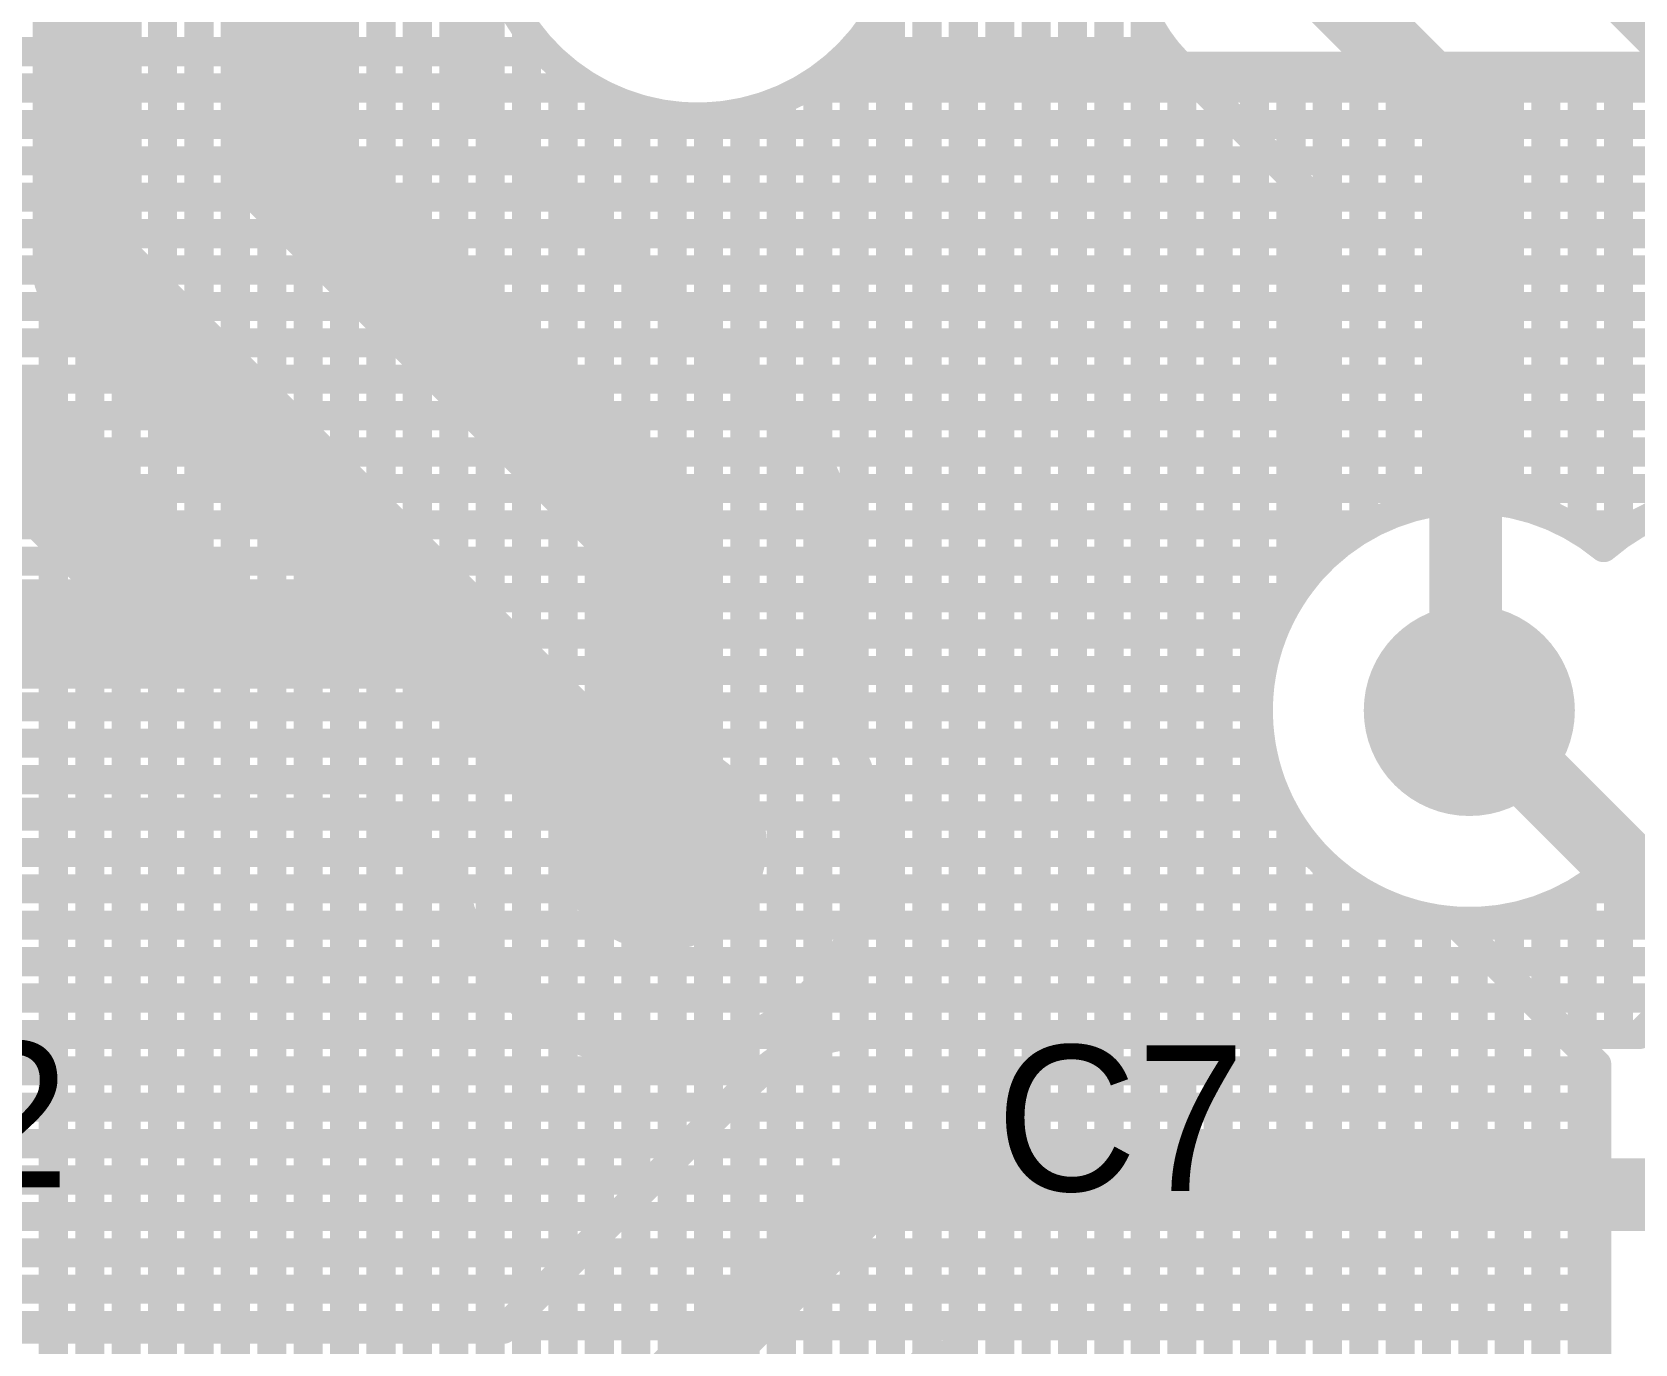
# Model space of a CAD drawing. Header units: millimetres. Extents: x 1.42 to 3.4, y 1.21 to 3.22.
# Drawn here: x 2.0271 to 2.2473, y 2.4425 to 2.6227 of the extents above; entities that cross this region are included whole.
import ezdxf

# ---------------------------------------------------------------- set-up
doc = ezdxf.new("R2010")
doc.units = ezdxf.units.MM
doc.header["$MEASUREMENT"] = 0
for name, color, linetype in [('BottomLayer', 5, 'Continuous'), ('BottomSolder', 6, 'Continuous'), ('MultiLayer', 9, 'Continuous'), ('TopLayer', 1, 'Continuous'), ('TopOverlay', 2, 'Continuous'), ('TopSolder', 216, 'Continuous'), ('ViaHoleLayer', 16, 'Continuous')]:
    doc.layers.add(name, color=color, linetype=linetype)

# ---------------------------------------------------------------- blocks, each defined once
blk = doc.blocks.new('12864_12')
at = {"layer": 'TopOverlay', "const_width": 0.002}
blk.add_lwpolyline([(-0.4874, -0.25528), (0.48661, -0.25528)], dxfattribs=at)

msp = doc.modelspace()

# ---------------------------------------------------------------- linework, layer by layer
at = {"layer": 'BottomLayer'}
for points, const_width in [([(2.03, 2.40365), (2.03, 3.21)], 0.004), ([(2.035, 2.39865), (2.035, 3.21)], 0.004), ([(2.04, 2.39365), (2.04, 3.21)], 0.004), ([(2.045, 2.38865), (2.045, 3.21)], 0.004), ([(2.05, 2.38365), (2.05, 3.21)], 0.004), ([(2.055, 2.37865), (2.055, 3.21)], 0.004), ([(2.06, 2.37365), (2.06, 3.21)], 0.004), ([(2.065, 2.36865), (2.065, 3.21)], 0.004), ([(2.07, 2.36365), (2.07, 3.21)], 0.004), ([(2.075, 2.35865), (2.075, 3.21)], 0.004), ([(2.08, 2.35365), (2.08, 3.21)], 0.004), ([(2.085, 2.34865), (2.085, 3.21)], 0.004), ([(2.09, 2.34365), (2.09, 2.63464)], 0.004), ([(2.095, 2.33865), (2.095, 2.62301)], 0.004), ([(1.42, 2.62), (2.0975, 2.62)], 0.004), ([(2.1, 2.33365), (2.1, 2.61767)], 0.004), ([(2.135, 2.29865), (2.135, 2.61615)], 0.004), ([(2.13739, 2.618), (2.86139, 2.618)], 0.004), ([(2.14, 2.29365), (2.14, 2.618)], 0.004), ([(2.145, 2.28865), (2.145, 2.618)], 0.004), ([(2.15, 2.28365), (2.15, 2.618)], 0.004), ([(2.155, 2.27865), (2.155, 2.618)], 0.004), ([(2.16, 2.27365), (2.16, 2.618)], 0.004), ([(2.165, 2.26865), (2.165, 2.618)], 0.004), ([(2.17, 2.26365), (2.17, 2.618)], 0.004), ([(2.175, 2.25865), (2.175, 2.618)], 0.004), ([(2.18, 2.25365), (2.18, 2.618)], 0.004), ([(2.185, 2.24865), (2.185, 2.618)], 0.004), ([(2.19, 2.24365), (2.19, 2.618)], 0.004), ([(2.195, 2.23865), (2.195, 2.618)], 0.004), ([(2.2, 2.54502), (2.2, 2.618)], 0.004), ([(2.205, 2.55097), (2.205, 2.618)], 0.004), ([(2.21, 2.55461), (2.21, 2.618)], 0.004), ([(2.215, 2.5569), (2.215, 2.618)], 0.004), ([(2.22, 2.55815), (2.22, 2.618)], 0.004), ([(2.225, 2.5585), (2.225, 2.618)], 0.004), ([(2.23, 2.55797), (2.23, 2.618)], 0.004), ([(2.235, 2.55653), (2.235, 2.618)], 0.004), ([(2.24, 2.55401), (2.24, 2.618)], 0.004), ([(2.245, 2.55349), (2.245, 2.618)], 0.004), ([(1.42, 2.615), (2.1038, 2.615)], 0.004), ([(2.105, 2.32865), (2.105, 2.61433)], 0.004), ([(2.1332, 2.615), (2.86439, 2.615)], 0.004), ([(2.11, 2.32365), (2.11, 2.61227)], 0.004), ([(2.125, 2.30865), (2.125, 2.61174)], 0.004), ([(2.13, 2.30365), (2.13, 2.61338)], 0.004), ([(1.42, 2.61), (2.86939, 2.61)], 0.004), ([(2.115, 2.31865), (2.115, 2.61121)], 0.004), ([(2.12, 2.31365), (2.12, 2.61104)], 0.004), ([(1.42, 2.605), (2.87439, 2.605)], 0.004), ([(1.42, 2.6), (2.87939, 2.6)], 0.004), ([(1.42, 2.595), (2.88439, 2.595)], 0.004), ([(1.42, 2.59), (2.88939, 2.59)], 0.004), ([(1.42, 2.585), (2.89439, 2.585)], 0.004), ([(1.42, 2.58), (2.89939, 2.58)], 0.004), ([(1.42, 2.575), (2.90439, 2.575)], 0.004), ([(1.42, 2.57), (2.90939, 2.57)], 0.004), ([(1.42, 2.565), (2.91439, 2.565)], 0.004), ([(1.42, 2.56), (2.91939, 2.56)], 0.004), ([(1.42, 2.555), (2.21069, 2.555)], 0.004), ([(2.23831, 2.555), (2.2473, 2.555)], 0.004), ([(1.90708, 2.55), (2.20399, 2.55)], 0.004), ([(1.91539, 2.545), (2.19999, 2.545)], 0.004), ([(1.91999, 2.54), (2.19747, 2.54)], 0.004), ([(1.9229, 2.535), (2.19603, 2.535)], 0.004), ([(2.2245, 2.5295), (2.264, 2.49)], 0.01), ([(1.92464, 2.53), (2.1955, 2.53)], 0.004), ([(1.92543, 2.525), (2.19585, 2.525)], 0.004), ([(1.92534, 2.52), (2.1971, 2.52)], 0.004), ([(1.92437, 2.515), (2.19939, 2.515)], 0.004), ([(2.2, 2.23365), (2.2, 2.51398)], 0.004), ([(1.92365, 2.51), (2.20303, 2.51)], 0.004), ([(2.205, 2.22865), (2.205, 2.50803)], 0.004), ([(1.92865, 2.505), (2.20898, 2.505)], 0.004), ([(2.21, 2.22365), (2.21, 2.50439)], 0.004), ([(2.215, 2.21865), (2.215, 2.5021)], 0.004), ([(1.93365, 2.5), (2.22289, 2.5)], 0.004), ([(2.22, 2.21365), (2.22, 2.50085)], 0.004), ([(2.2223, 2.50058), (2.242, 2.48089)], 0.004), ([(2.225, 2.20865), (2.225, 2.49789)], 0.004), ([(1.93865, 2.495), (2.22789, 2.495)], 0.004), ([(2.23, 2.20365), (2.23, 2.49289)], 0.004), ([(1.94365, 2.49), (2.23289, 2.49)], 0.004), ([(2.235, 2.19865), (2.235, 2.48789)], 0.004), ([(1.94865, 2.485), (2.23789, 2.485)], 0.004), ([(2.24, 2.19523), (2.24, 2.48289)], 0.004), ([(1.95365, 2.48), (2.242, 2.48)], 0.004), ([(2.242, 2.19453), (2.242, 2.48089)], 0.004), ([(1.95865, 2.475), (2.242, 2.475)], 0.004), ([(1.96365, 2.47), (2.242, 2.47)], 0.004), ([(1.96865, 2.465), (2.242, 2.465)], 0.004), ([(1.97365, 2.46), (2.242, 2.46)], 0.004), ([(1.97865, 2.455), (2.242, 2.455)], 0.004), ([(1.98365, 2.45), (2.242, 2.45)], 0.004), ([(1.98865, 2.445), (2.242, 2.445)], 0.004)]:
    msp.add_lwpolyline(points, dxfattribs=dict(at, const_width=const_width))
at = {"layer": 'BottomLayer', "const_width": 0.004}
for points in [[(2.13739, 2.618, -2.17702), (2.13739, 2.662)], [(2.24296, 2.55187, -0.617057), (2.29092, 2.5322)], [(2.2223, 2.50058, -1.366076), (2.24296, 2.55187)]]:
    msp.add_lwpolyline(points, format="xyb", dxfattribs=at)
at = {"layer": 'BottomLayer'}
for points, const_width in [([(2.094, 2.62301, 1), (2.096, 2.62301, 1)], 0.002), ([(2.0965, 2.62, 1), (2.0985, 2.62, 1)], 0.002), ([(2.099, 2.61767, 1), (2.101, 2.61767, 1)], 0.002), ([(2.134, 2.61615, 1), (2.136, 2.61615, 1)], 0.002), ([(2.13639, 2.618, 1), (2.13839, 2.618, 1)], 0.002), ([(2.13639, 2.618, 1), (2.13839, 2.618, 1)], 0.002), ([(2.139, 2.618, 1), (2.141, 2.618, 1)], 0.002), ([(2.144, 2.618, 1), (2.146, 2.618, 1)], 0.002), ([(2.149, 2.618, 1), (2.151, 2.618, 1)], 0.002), ([(2.154, 2.618, 1), (2.156, 2.618, 1)], 0.002), ([(2.159, 2.618, 1), (2.161, 2.618, 1)], 0.002), ([(2.164, 2.618, 1), (2.166, 2.618, 1)], 0.002), ([(2.169, 2.618, 1), (2.171, 2.618, 1)], 0.002), ([(2.174, 2.618, 1), (2.176, 2.618, 1)], 0.002), ([(2.179, 2.618, 1), (2.181, 2.618, 1)], 0.002), ([(2.184, 2.618, 1), (2.186, 2.618, 1)], 0.002), ([(2.189, 2.618, 1), (2.191, 2.618, 1)], 0.002), ([(2.194, 2.618, 1), (2.196, 2.618, 1)], 0.002), ([(2.199, 2.618, 1), (2.201, 2.618, 1)], 0.002), ([(2.204, 2.618, 1), (2.206, 2.618, 1)], 0.002), ([(2.209, 2.618, 1), (2.211, 2.618, 1)], 0.002), ([(2.214, 2.618, 1), (2.216, 2.618, 1)], 0.002), ([(2.219, 2.618, 1), (2.221, 2.618, 1)], 0.002), ([(2.224, 2.618, 1), (2.226, 2.618, 1)], 0.002), ([(2.229, 2.618, 1), (2.231, 2.618, 1)], 0.002), ([(2.234, 2.618, 1), (2.236, 2.618, 1)], 0.002), ([(2.239, 2.618, 1), (2.241, 2.618, 1)], 0.002), ([(2.244, 2.618, 1), (2.246, 2.618, 1)], 0.002), ([(2.1028, 2.615, 1), (2.1048, 2.615, 1)], 0.002), ([(2.104, 2.61433, 1), (2.106, 2.61433, 1)], 0.002), ([(2.1322, 2.615, 1), (2.1342, 2.615, 1)], 0.002), ([(2.109, 2.61227, 1), (2.111, 2.61227, 1)], 0.002), ([(2.124, 2.61174, 1), (2.126, 2.61174, 1)], 0.002), ([(2.129, 2.61338, 1), (2.131, 2.61338, 1)], 0.002), ([(2.114, 2.61121, 1), (2.116, 2.61121, 1)], 0.002), ([(2.119, 2.61104, 1), (2.121, 2.61104, 1)], 0.002), ([(2.214, 2.5569, 1), (2.216, 2.5569, 1)], 0.002), ([(2.219, 2.55815, 1), (2.221, 2.55815, 1)], 0.002), ([(2.224, 2.5585, 1), (2.226, 2.5585, 1)], 0.002), ([(2.229, 2.55797, 1), (2.231, 2.55797, 1)], 0.002), ([(2.234, 2.55653, 1), (2.236, 2.55653, 1)], 0.002), ([(2.209, 2.55461, 1), (2.211, 2.55461, 1)], 0.002), ([(2.20969, 2.555, 1), (2.21169, 2.555, 1)], 0.002), ([(2.23731, 2.555, 1), (2.23931, 2.555, 1)], 0.002), ([(2.2463, 2.555, 1), (2.2483, 2.555, 1)], 0.002), ([(2.239, 2.55401, 1), (2.241, 2.55401, 1)], 0.002), ([(2.244, 2.55349, 1), (2.246, 2.55349, 1)], 0.002), ([(2.20299, 2.55, 1), (2.20499, 2.55, 1)], 0.002), ([(2.204, 2.55097, 1), (2.206, 2.55097, 1)], 0.002), ([(2.24196, 2.55187, 1), (2.24396, 2.55187, 1)], 0.002), ([(2.24196, 2.55187, 1), (2.24396, 2.55187, 1)], 0.002), ([(2.19899, 2.545, 1), (2.20099, 2.545, 1)], 0.002), ([(2.199, 2.54502, 1), (2.201, 2.54502, 1)], 0.002), ([(2.19647, 2.54, 1), (2.19847, 2.54, 1)], 0.002), ([(2.2185, 2.5295, 1), (2.2305, 2.5295, 1)], 0.012), ([(2.19503, 2.535, 1), (2.19703, 2.535, 1)], 0.002), ([(2.222, 2.5295, 1), (2.227, 2.5295, 1)], 0.005), ([(2.1945, 2.53, 1), (2.1965, 2.53, 1)], 0.002), ([(2.19485, 2.525, 1), (2.19685, 2.525, 1)], 0.002), ([(2.1075, 2.511, 1), (2.1195, 2.511, 1)], 0.012), ([(2.1961, 2.52, 1), (2.1981, 2.52, 1)], 0.002), ([(2.19839, 2.515, 1), (2.20039, 2.515, 1)], 0.002), ([(2.199, 2.51398, 1), (2.201, 2.51398, 1)], 0.002), ([(2.20203, 2.51, 1), (2.20403, 2.51, 1)], 0.002), ([(2.204, 2.50803, 1), (2.206, 2.50803, 1)], 0.002), ([(2.20798, 2.505, 1), (2.20998, 2.505, 1)], 0.002), ([(2.209, 2.50439, 1), (2.211, 2.50439, 1)], 0.002), ([(2.214, 2.5021, 1), (2.216, 2.5021, 1)], 0.002), ([(2.219, 2.50085, 1), (2.221, 2.50085, 1)], 0.002), ([(2.2213, 2.50058, 1), (2.2233, 2.50058, 1)], 0.002), ([(2.2213, 2.50058, 1), (2.2233, 2.50058, 1)], 0.002), ([(2.22189, 2.5, 1), (2.22389, 2.5, 1)], 0.002), ([(2.224, 2.49789, 1), (2.226, 2.49789, 1)], 0.002), ([(2.22689, 2.495, 1), (2.22889, 2.495, 1)], 0.002), ([(2.229, 2.49289, 1), (2.231, 2.49289, 1)], 0.002), ([(2.23189, 2.49, 1), (2.23389, 2.49, 1)], 0.002), ([(2.234, 2.48789, 1), (2.236, 2.48789, 1)], 0.002), ([(2.23689, 2.485, 1), (2.23889, 2.485, 1)], 0.002), ([(2.239, 2.48289, 1), (2.241, 2.48289, 1)], 0.002), ([(2.241, 2.48089, 1), (2.243, 2.48089, 1)], 0.002), ([(2.241, 2.48089, 1), (2.243, 2.48089, 1)], 0.002), ([(2.241, 2.48, 1), (2.243, 2.48, 1)], 0.002), ([(2.241, 2.475, 1), (2.243, 2.475, 1)], 0.002), ([(2.241, 2.47, 1), (2.243, 2.47, 1)], 0.002), ([(2.241, 2.465, 1), (2.243, 2.465, 1)], 0.002), ([(2.241, 2.46, 1), (2.243, 2.46, 1)], 0.002), ([(2.241, 2.455, 1), (2.243, 2.455, 1)], 0.002), ([(2.241, 2.45, 1), (2.243, 2.45, 1)], 0.002), ([(2.241, 2.445, 1), (2.243, 2.445, 1)], 0.002)]:
    msp.add_lwpolyline(points, format="xyb", close=True, dxfattribs=dict(at, const_width=const_width))
at = {"layer": 'BottomSolder', "const_width": 0.0145}
for points in [[(2.21725, 2.5295, 1), (2.23175, 2.5295, 1)], [(2.10625, 2.511, 1), (2.12075, 2.511, 1)]]:
    msp.add_lwpolyline(points, format="xyb", close=True, dxfattribs=at)
at = {"layer": 'MultiLayer', "const_width": 0.012}
for points in [[(2.2185, 2.5295, 1), (2.2305, 2.5295, 1)], [(2.1075, 2.511, 1), (2.1195, 2.511, 1)]]:
    msp.add_lwpolyline(points, format="xyb", close=True, dxfattribs=at)
at = {"layer": 'TopLayer'}
for points, const_width in [([(2.03465, 2.58985), (2.03465, 2.75)], 0.015), ([(2.0622, 2.6033), (2.0622, 2.75)], 0.015), ([(2.0867, 2.61344), (2.0867, 2.69363)], 0.004), ([(2.15, 2.485), (2.15, 2.69363)], 0.004), ([(2.155, 2.485), (2.155, 2.69363)], 0.004), ([(2.16, 2.485), (2.16, 2.69363)], 0.004), ([(2.165, 2.485), (2.165, 2.69363)], 0.004), ([(2.17, 2.485), (2.17, 2.69363)], 0.004), ([(2.175, 2.485), (2.175, 2.69363)], 0.004), ([(2.22756, 2.64744), (2.2615, 2.6135)], 0.01), ([(2.2, 2.634), (2.224, 2.61)], 0.01), ([(2.09, 2.61015), (2.09, 2.63464)], 0.004), ([(2.145, 2.485), (2.145, 2.62822)], 0.004), ([(2.18, 2.485), (2.18, 2.62483)], 0.004), ([(2.095, 2.60515), (2.095, 2.62301)], 0.004), ([(2.14, 2.52278), (2.14, 2.62054)], 0.004), ([(2.0867, 2.62), (2.0975, 2.62)], 0.004), ([(2.1395, 2.62), (2.18303, 2.62)], 0.004), ([(2.18448, 2.6184), (2.202, 2.60089)], 0.004), ([(2.1, 2.60015), (2.1, 2.61767)], 0.004), ([(2.135, 2.56375), (2.135, 2.61615)], 0.004), ([(2.185, 2.485), (2.185, 2.61789)], 0.004), ([(2.0867, 2.615), (2.1038, 2.615)], 0.004), ([(2.105, 2.59515), (2.105, 2.61433)], 0.004), ([(2.1332, 2.615), (2.18789, 2.615)], 0.004), ([(2.0867, 2.61344), (2.1308, 2.56935)], 0.004), ([(2.11, 2.59015), (2.11, 2.61227)], 0.004), ([(2.125, 2.57515), (2.125, 2.61174)], 0.004), ([(2.13, 2.57015), (2.13, 2.61338)], 0.004), ([(2.19, 2.485), (2.19, 2.61289)], 0.004), ([(2.224, 2.5305), (2.224, 2.61)], 0.01), ([(2.09015, 2.61), (2.19289, 2.61)], 0.004), ([(2.115, 2.58515), (2.115, 2.61121)], 0.004), ([(2.12, 2.58015), (2.12, 2.61104)], 0.004), ([(2.0622, 2.6033), (2.1135, 2.552)], 0.015), ([(2.195, 2.485), (2.195, 2.60789)], 0.004), ([(2.09515, 2.605), (2.19789, 2.605)], 0.004), ([(2.2, 2.54502), (2.2, 2.60289)], 0.004), ([(2.202, 2.5478), (2.202, 2.60089)], 0.004), ([(2.10015, 2.6), (2.202, 2.6)], 0.004), ([(2.03465, 2.58985), (2.0845, 2.54)], 0.015), ([(2.10515, 2.595), (2.202, 2.595)], 0.004), ([(2.11015, 2.59), (2.202, 2.59)], 0.004), ([(2.00709, 2.58341), (2.0505, 2.54)], 0.015), ([(2.11515, 2.585), (2.202, 2.585)], 0.004), ([(2.12015, 2.58), (2.202, 2.58)], 0.004), ([(2.12515, 2.575), (2.202, 2.575)], 0.004), ([(2.13015, 2.57), (2.202, 2.57)], 0.004), ([(2.13427, 2.565), (2.202, 2.565)], 0.004), ([(2.13666, 2.56), (2.202, 2.56)], 0.004), ([(2.1135, 2.511), (2.1135, 2.552)], 0.015), ([(2.13782, 2.555), (2.202, 2.555)], 0.004), ([(2.138, 2.52652), (2.138, 2.552)], 0.004), ([(2.138, 2.55), (2.202, 2.55)], 0.004), ([(2.018, 2.54), (2.0505, 2.54)], 0.015), ([(2.0505, 2.54), (2.0845, 2.54)], 0.015), ([(2.0845, 2.54), (2.1135, 2.511)], 0.015), ([(2.138, 2.545), (2.19999, 2.545)], 0.004), ([(2.138, 2.54), (2.19747, 2.54)], 0.004), ([(2.138, 2.535), (2.19603, 2.535)], 0.004), ([(2.138, 2.53), (2.1955, 2.53)], 0.004), ([(2.1389, 2.525), (2.19585, 2.525)], 0.004), ([(2.14107, 2.52), (2.1971, 2.52)], 0.004), ([(1.95465, 2.515), (2.07485, 2.515)], 0.004), ([(2.018, 2.5155), (2.0505, 2.5155)], 0.004), ([(2.03, 2.4445), (2.03, 2.5155)], 0.004), ([(2.035, 2.4445), (2.035, 2.5155)], 0.004), ([(2.04, 2.4445), (2.04, 2.5155)], 0.004), ([(2.045, 2.4445), (2.045, 2.5155)], 0.004), ([(2.05, 2.4445), (2.05, 2.5155)], 0.004), ([(2.0505, 2.5155), (2.07435, 2.5155)], 0.004), ([(2.055, 2.4445), (2.055, 2.5155)], 0.004), ([(2.06, 2.4445), (2.06, 2.5155)], 0.004), ([(2.065, 2.4445), (2.065, 2.5155)], 0.004), ([(2.07, 2.4445), (2.07, 2.5155)], 0.004), ([(2.07435, 2.5155), (2.0852, 2.50465)], 0.004), ([(2.075, 2.4445), (2.075, 2.51485)], 0.004), ([(2.14222, 2.515), (2.19939, 2.515)], 0.004), ([(2.2, 2.485), (2.2, 2.51398)], 0.004), ([(1.94965, 2.51), (2.07985, 2.51)], 0.004), ([(2.08, 2.4445), (2.08, 2.50985)], 0.004), ([(2.14248, 2.51), (2.20303, 2.51)], 0.004), ([(2.205, 2.485), (2.205, 2.50803)], 0.004), ([(2.245, 2.485), (2.245, 2.50651)], 0.004), ([(1.94462, 2.505), (2.08485, 2.505)], 0.004), ([(2.085, 2.4445), (2.085, 2.50485)], 0.004), ([(2.14187, 2.505), (2.20898, 2.505)], 0.004), ([(2.21, 2.485), (2.21, 2.50439)], 0.004), ([(2.24, 2.485), (2.24, 2.50499)], 0.004), ([(2.24002, 2.505), (2.2473, 2.505)], 0.004), ([(2.215, 2.485), (2.215, 2.5021)], 0.004), ([(2.235, 2.485), (2.235, 2.50247)], 0.004), ([(1.93644, 2.5), (2.08667, 2.5)], 0.004), ([(2.14, 2.48495), (2.14, 2.49922)], 0.004), ([(2.14033, 2.5), (2.26289, 2.5)], 0.004), ([(2.22, 2.485), (2.22, 2.50085)], 0.004), ([(2.225, 2.485), (2.225, 2.5005)], 0.004), ([(2.23, 2.485), (2.23, 2.50103)], 0.004), ([(2.24789, 2.485), (2.26395, 2.50107)], 0.004), ([(1.90405, 2.495), (2.08931, 2.495)], 0.004), ([(2.13769, 2.495), (2.25789, 2.495)], 0.004), ([(2.09, 2.4445), (2.09, 2.49401)], 0.004), ([(2.135, 2.48404), (2.135, 2.49154)], 0.004), ([(1.86373, 2.49), (2.0935, 2.49)], 0.004), ([(2.095, 2.44769), (2.095, 2.48867)], 0.004), ([(2.1335, 2.49), (2.25289, 2.49)], 0.004), ([(2.13, 2.4818), (2.13, 2.48715)], 0.004), ([(1.86603, 2.485), (2.10065, 2.485)], 0.004), ([(2.1, 2.45269), (2.1, 2.48533)], 0.004), ([(2.125, 2.47769), (2.125, 2.48438)], 0.004), ([(2.12635, 2.485), (2.14142, 2.485)], 0.004), ([(2.14142, 2.485), (2.24789, 2.485)], 0.004), ([(2.14142, 2.485), (2.24789, 2.485)], 0.004), ([(2.105, 2.45769), (2.105, 2.48327)], 0.004), ([(2.11, 2.46269), (2.11, 2.48221)], 0.004), ([(2.115, 2.46769), (2.115, 2.48204)], 0.004), ([(2.12, 2.47269), (2.12, 2.48274)], 0.004), ([(1.87103, 2.48), (2.12746, 2.48)], 0.004), ([(2.09181, 2.4445), (2.12583, 2.47852)], 0.004), ([(1.87603, 2.475), (2.12231, 2.475)], 0.004), ([(1.88103, 2.47), (2.11731, 2.47)], 0.004), ([(1.88603, 2.465), (2.11231, 2.465)], 0.004), ([(2.08842, 2.41), (2.14142, 2.463)], 0.01), ([(2.14142, 2.463), (2.257, 2.463)], 0.01), ([(1.89103, 2.46), (2.10731, 2.46)], 0.004), ([(1.89603, 2.455), (2.10231, 2.455)], 0.004), ([(1.90103, 2.45), (2.09731, 2.45)], 0.004), ([(1.90603, 2.445), (2.09231, 2.445)], 0.004), ([(1.99158, 2.4445), (2.05142, 2.4445)], 0.004), ([(2.05142, 2.4445), (2.06558, 2.4445)], 0.004), ([(2.05142, 2.4445), (2.06558, 2.4445)], 0.004), ([(2.06558, 2.4445), (2.09181, 2.4445)], 0.004), ([(2.12542, 2.41589), (2.15053, 2.441)], 0.004), ([(2.15258, 2.40515), (2.15258, 2.441)], 0.004)]:
    msp.add_lwpolyline(points, dxfattribs=dict(at, const_width=const_width))
at = {"layer": 'TopLayer', "const_width": 0.004}
for points in [[(2.1475, 2.64, -1.388379), (2.09532, 2.65743)], [(2.18444, 2.61844, -0.198912), (2.178, 2.634)], [(2.18448, 2.6184, -0.199566), (2.178, 2.634)], [(2.1308, 2.56935, -0.199267), (2.138, 2.552)], [(2.13082, 2.56932, -0.198912), (2.138, 2.552)], [(2.24354, 2.50763, -0.917673), (2.202, 2.5478)], [(2.138, 2.52652, -0.142083), (2.1425, 2.511)], [(2.1425, 2.511, -0.895255), (2.0852, 2.50465)], [(2.26395, 2.50107, -0.191595), (2.24354, 2.50763)], [(2.12583, 2.47852, -0.199566), (2.14142, 2.485)], [(2.12586, 2.47856, -0.198912), (2.14142, 2.485)]]:
    msp.add_lwpolyline(points, format="xyb", dxfattribs=at)
at = {"layer": 'TopLayer'}
for points, const_width in [([(2.094, 2.62301, 1), (2.096, 2.62301, 1)], 0.002), ([(2.139, 2.62054, 1), (2.141, 2.62054, 1)], 0.002), ([(2.0857, 2.62, 1), (2.0877, 2.62, 1)], 0.002), ([(2.0965, 2.62, 1), (2.0985, 2.62, 1)], 0.002), ([(2.1385, 2.62, 1), (2.1405, 2.62, 1)], 0.002), ([(2.18203, 2.62, 1), (2.18403, 2.62, 1)], 0.002), ([(2.18344, 2.61844, 1), (2.18544, 2.61844, 1)], 0.002), ([(2.18348, 2.6184, 1), (2.18548, 2.6184, 1)], 0.002), ([(2.18348, 2.6184, 1), (2.18548, 2.6184, 1)], 0.002), ([(2.099, 2.61767, 1), (2.101, 2.61767, 1)], 0.002), ([(2.134, 2.61615, 1), (2.136, 2.61615, 1)], 0.002), ([(2.184, 2.61789, 1), (2.186, 2.61789, 1)], 0.002), ([(2.0857, 2.615, 1), (2.0877, 2.615, 1)], 0.002), ([(2.1028, 2.615, 1), (2.1048, 2.615, 1)], 0.002), ([(2.104, 2.61433, 1), (2.106, 2.61433, 1)], 0.002), ([(2.1322, 2.615, 1), (2.1342, 2.615, 1)], 0.002), ([(2.18689, 2.615, 1), (2.18889, 2.615, 1)], 0.002), ([(2.0857, 2.61344, 1), (2.0877, 2.61344, 1)], 0.002), ([(2.0857, 2.61344, 1), (2.0877, 2.61344, 1)], 0.002), ([(2.109, 2.61227, 1), (2.111, 2.61227, 1)], 0.002), ([(2.124, 2.61174, 1), (2.126, 2.61174, 1)], 0.002), ([(2.129, 2.61338, 1), (2.131, 2.61338, 1)], 0.002), ([(2.189, 2.61289, 1), (2.191, 2.61289, 1)], 0.002), ([(2.2215, 2.61, 1), (2.2265, 2.61, 1)], 0.005), ([(2.2215, 2.61, 1), (2.2265, 2.61, 1)], 0.005), ([(2.089, 2.61015, 1), (2.091, 2.61015, 1)], 0.002), ([(2.08915, 2.61, 1), (2.09115, 2.61, 1)], 0.002), ([(2.114, 2.61121, 1), (2.116, 2.61121, 1)], 0.002), ([(2.119, 2.61104, 1), (2.121, 2.61104, 1)], 0.002), ([(2.19189, 2.61, 1), (2.19389, 2.61, 1)], 0.002), ([(2.05845, 2.6033, 1), (2.06595, 2.6033, 1)], 0.0075), ([(2.05845, 2.6033, 1), (2.06595, 2.6033, 1)], 0.0075), ([(2.194, 2.60789, 1), (2.196, 2.60789, 1)], 0.002), ([(2.094, 2.60515, 1), (2.096, 2.60515, 1)], 0.002), ([(2.09415, 2.605, 1), (2.09615, 2.605, 1)], 0.002), ([(2.19689, 2.605, 1), (2.19889, 2.605, 1)], 0.002), ([(2.199, 2.60289, 1), (2.201, 2.60289, 1)], 0.002), ([(2.201, 2.60089, 1), (2.203, 2.60089, 1)], 0.002), ([(2.201, 2.60089, 1), (2.203, 2.60089, 1)], 0.002), ([(2.099, 2.60015, 1), (2.101, 2.60015, 1)], 0.002), ([(2.09915, 2.6, 1), (2.10115, 2.6, 1)], 0.002), ([(2.201, 2.6, 1), (2.203, 2.6, 1)], 0.002), ([(2.0309, 2.58985, 1), (2.0384, 2.58985, 1)], 0.0075), ([(2.0309, 2.58985, 1), (2.0384, 2.58985, 1)], 0.0075), ([(2.104, 2.59515, 1), (2.106, 2.59515, 1)], 0.002), ([(2.10415, 2.595, 1), (2.10615, 2.595, 1)], 0.002), ([(2.201, 2.595, 1), (2.203, 2.595, 1)], 0.002), ([(2.109, 2.59015, 1), (2.111, 2.59015, 1)], 0.002), ([(2.10915, 2.59, 1), (2.11115, 2.59, 1)], 0.002), ([(2.201, 2.59, 1), (2.203, 2.59, 1)], 0.002), ([(2.114, 2.58515, 1), (2.116, 2.58515, 1)], 0.002), ([(2.11415, 2.585, 1), (2.11615, 2.585, 1)], 0.002), ([(2.201, 2.585, 1), (2.203, 2.585, 1)], 0.002), ([(2.119, 2.58015, 1), (2.121, 2.58015, 1)], 0.002), ([(2.11915, 2.58, 1), (2.12115, 2.58, 1)], 0.002), ([(2.201, 2.58, 1), (2.203, 2.58, 1)], 0.002), ([(2.124, 2.57515, 1), (2.126, 2.57515, 1)], 0.002), ([(2.12415, 2.575, 1), (2.12615, 2.575, 1)], 0.002), ([(2.201, 2.575, 1), (2.203, 2.575, 1)], 0.002), ([(2.129, 2.57015, 1), (2.131, 2.57015, 1)], 0.002), ([(2.12915, 2.57, 1), (2.13115, 2.57, 1)], 0.002), ([(2.201, 2.57, 1), (2.203, 2.57, 1)], 0.002), ([(2.1298, 2.56935, 1), (2.1318, 2.56935, 1)], 0.002), ([(2.1298, 2.56935, 1), (2.1318, 2.56935, 1)], 0.002), ([(2.12982, 2.56932, 1), (2.13182, 2.56932, 1)], 0.002), ([(2.13327, 2.565, 1), (2.13527, 2.565, 1)], 0.002), ([(2.134, 2.56375, 1), (2.136, 2.56375, 1)], 0.002), ([(2.201, 2.565, 1), (2.203, 2.565, 1)], 0.002), ([(2.13566, 2.56, 1), (2.13766, 2.56, 1)], 0.002), ([(2.201, 2.56, 1), (2.203, 2.56, 1)], 0.002), ([(2.10975, 2.552, 1), (2.11725, 2.552, 1)], 0.0075), ([(2.10975, 2.552, 1), (2.11725, 2.552, 1)], 0.0075), ([(2.13682, 2.555, 1), (2.13882, 2.555, 1)], 0.002), ([(2.201, 2.555, 1), (2.203, 2.555, 1)], 0.002), ([(2.137, 2.552, 1), (2.139, 2.552, 1)], 0.002), ([(2.137, 2.552, 1), (2.139, 2.552, 1)], 0.002), ([(2.137, 2.552, 1), (2.139, 2.552, 1)], 0.002), ([(2.137, 2.55, 1), (2.139, 2.55, 1)], 0.002), ([(2.201, 2.55, 1), (2.203, 2.55, 1)], 0.002), ([(2.201, 2.5478, 1), (2.203, 2.5478, 1)], 0.002), ([(2.201, 2.5478, 1), (2.203, 2.5478, 1)], 0.002), ([(2.04675, 2.54, 1), (2.05425, 2.54, 1)], 0.0075), ([(2.04675, 2.54, 1), (2.05425, 2.54, 1)], 0.0075), ([(2.04675, 2.54, 1), (2.05425, 2.54, 1)], 0.0075), ([(2.08075, 2.54, 1), (2.08825, 2.54, 1)], 0.0075), ([(2.08075, 2.54, 1), (2.08825, 2.54, 1)], 0.0075), ([(2.08075, 2.54, 1), (2.08825, 2.54, 1)], 0.0075), ([(2.137, 2.545, 1), (2.139, 2.545, 1)], 0.002), ([(2.19899, 2.545, 1), (2.20099, 2.545, 1)], 0.002), ([(2.199, 2.54502, 1), (2.201, 2.54502, 1)], 0.002), ([(2.137, 2.54, 1), (2.139, 2.54, 1)], 0.002), ([(2.19647, 2.54, 1), (2.19847, 2.54, 1)], 0.002), ([(2.2185, 2.5295, 1), (2.2305, 2.5295, 1)], 0.012), ([(2.137, 2.535, 1), (2.139, 2.535, 1)], 0.002), ([(2.19503, 2.535, 1), (2.19703, 2.535, 1)], 0.002), ([(2.2215, 2.5305, 1), (2.2265, 2.5305, 1)], 0.005), ([(2.137, 2.53, 1), (2.139, 2.53, 1)], 0.002), ([(2.1945, 2.53, 1), (2.1965, 2.53, 1)], 0.002), ([(2.137, 2.52652, 1), (2.139, 2.52652, 1)], 0.002), ([(2.137, 2.52652, 1), (2.139, 2.52652, 1)], 0.002), ([(2.1379, 2.525, 1), (2.1399, 2.525, 1)], 0.002), ([(2.19485, 2.525, 1), (2.19685, 2.525, 1)], 0.002), ([(2.139, 2.52278, 1), (2.141, 2.52278, 1)], 0.002), ([(2.1075, 2.511, 1), (2.1195, 2.511, 1)], 0.012), ([(2.14007, 2.52, 1), (2.14207, 2.52, 1)], 0.002), ([(2.1961, 2.52, 1), (2.1981, 2.52, 1)], 0.002), ([(2.029, 2.5155, 1), (2.031, 2.5155, 1)], 0.002), ([(2.034, 2.5155, 1), (2.036, 2.5155, 1)], 0.002), ([(2.039, 2.5155, 1), (2.041, 2.5155, 1)], 0.002), ([(2.044, 2.5155, 1), (2.046, 2.5155, 1)], 0.002), ([(2.049, 2.5155, 1), (2.051, 2.5155, 1)], 0.002), ([(2.0495, 2.5155, 1), (2.0515, 2.5155, 1)], 0.002), ([(2.0495, 2.5155, 1), (2.0515, 2.5155, 1)], 0.002), ([(2.054, 2.5155, 1), (2.056, 2.5155, 1)], 0.002), ([(2.059, 2.5155, 1), (2.061, 2.5155, 1)], 0.002), ([(2.064, 2.5155, 1), (2.066, 2.5155, 1)], 0.002), ([(2.069, 2.5155, 1), (2.071, 2.5155, 1)], 0.002), ([(2.07335, 2.5155, 1), (2.07535, 2.5155, 1)], 0.002), ([(2.07335, 2.5155, 1), (2.07535, 2.5155, 1)], 0.002), ([(2.07385, 2.515, 1), (2.07585, 2.515, 1)], 0.002), ([(2.074, 2.51485, 1), (2.076, 2.51485, 1)], 0.002), ([(2.10975, 2.511, 1), (2.11725, 2.511, 1)], 0.0075), ([(2.10975, 2.511, 1), (2.11725, 2.511, 1)], 0.0075), ([(2.14122, 2.515, 1), (2.14322, 2.515, 1)], 0.002), ([(2.19839, 2.515, 1), (2.20039, 2.515, 1)], 0.002), ([(2.199, 2.51398, 1), (2.201, 2.51398, 1)], 0.002), ([(2.1415, 2.511, 1), (2.1435, 2.511, 1)], 0.002), ([(2.1415, 2.511, 1), (2.1435, 2.511, 1)], 0.002), ([(2.07885, 2.51, 1), (2.08085, 2.51, 1)], 0.002), ([(2.079, 2.50985, 1), (2.081, 2.50985, 1)], 0.002), ([(2.14148, 2.51, 1), (2.14348, 2.51, 1)], 0.002), ([(2.20203, 2.51, 1), (2.20403, 2.51, 1)], 0.002), ([(2.204, 2.50803, 1), (2.206, 2.50803, 1)], 0.002), ([(2.24254, 2.50763, 1), (2.24454, 2.50763, 1)], 0.002), ([(2.24254, 2.50763, 1), (2.24454, 2.50763, 1)], 0.002), ([(2.244, 2.50651, 1), (2.246, 2.50651, 1)], 0.002), ([(2.08385, 2.505, 1), (2.08585, 2.505, 1)], 0.002), ([(2.084, 2.50485, 1), (2.086, 2.50485, 1)], 0.002), ([(2.0842, 2.50465, 1), (2.0862, 2.50465, 1)], 0.002), ([(2.0842, 2.50465, 1), (2.0862, 2.50465, 1)], 0.002), ([(2.14087, 2.505, 1), (2.14287, 2.505, 1)], 0.002), ([(2.20798, 2.505, 1), (2.20998, 2.505, 1)], 0.002), ([(2.209, 2.50439, 1), (2.211, 2.50439, 1)], 0.002), ([(2.239, 2.50499, 1), (2.241, 2.50499, 1)], 0.002), ([(2.23902, 2.505, 1), (2.24102, 2.505, 1)], 0.002), ([(2.2463, 2.505, 1), (2.2483, 2.505, 1)], 0.002), ([(2.214, 2.5021, 1), (2.216, 2.5021, 1)], 0.002), ([(2.234, 2.50247, 1), (2.236, 2.50247, 1)], 0.002), ([(2.08567, 2.5, 1), (2.08767, 2.5, 1)], 0.002), ([(2.139, 2.49922, 1), (2.141, 2.49922, 1)], 0.002), ([(2.13933, 2.5, 1), (2.14133, 2.5, 1)], 0.002), ([(2.219, 2.50085, 1), (2.221, 2.50085, 1)], 0.002), ([(2.224, 2.5005, 1), (2.226, 2.5005, 1)], 0.002), ([(2.229, 2.50103, 1), (2.231, 2.50103, 1)], 0.002), ([(2.08831, 2.495, 1), (2.09031, 2.495, 1)], 0.002), ([(2.13669, 2.495, 1), (2.13869, 2.495, 1)], 0.002), ([(2.089, 2.49401, 1), (2.091, 2.49401, 1)], 0.002), ([(2.134, 2.49154, 1), (2.136, 2.49154, 1)], 0.002), ([(2.0925, 2.49, 1), (2.0945, 2.49, 1)], 0.002), ([(2.094, 2.48867, 1), (2.096, 2.48867, 1)], 0.002), ([(2.1325, 2.49, 1), (2.1345, 2.49, 1)], 0.002), ([(2.129, 2.48715, 1), (2.131, 2.48715, 1)], 0.002), ([(2.099, 2.48533, 1), (2.101, 2.48533, 1)], 0.002), ([(2.09965, 2.485, 1), (2.10165, 2.485, 1)], 0.002), ([(2.124, 2.48438, 1), (2.126, 2.48438, 1)], 0.002), ([(2.12535, 2.485, 1), (2.12735, 2.485, 1)], 0.002), ([(2.134, 2.48404, 1), (2.136, 2.48404, 1)], 0.002), ([(2.139, 2.48495, 1), (2.141, 2.48495, 1)], 0.002), ([(2.14042, 2.485, 1), (2.14242, 2.485, 1)], 0.002), ([(2.14042, 2.485, 1), (2.14242, 2.485, 1)], 0.002), ([(2.14042, 2.485, 1), (2.14242, 2.485, 1)], 0.002), ([(2.14042, 2.485, 1), (2.14242, 2.485, 1)], 0.002), ([(2.14042, 2.485, 1), (2.14242, 2.485, 1)], 0.002), ([(2.144, 2.485, 1), (2.146, 2.485, 1)], 0.002), ([(2.149, 2.485, 1), (2.151, 2.485, 1)], 0.002), ([(2.154, 2.485, 1), (2.156, 2.485, 1)], 0.002), ([(2.159, 2.485, 1), (2.161, 2.485, 1)], 0.002), ([(2.164, 2.485, 1), (2.166, 2.485, 1)], 0.002), ([(2.169, 2.485, 1), (2.171, 2.485, 1)], 0.002), ([(2.174, 2.485, 1), (2.176, 2.485, 1)], 0.002), ([(2.179, 2.485, 1), (2.181, 2.485, 1)], 0.002), ([(2.184, 2.485, 1), (2.186, 2.485, 1)], 0.002), ([(2.189, 2.485, 1), (2.191, 2.485, 1)], 0.002), ([(2.194, 2.485, 1), (2.196, 2.485, 1)], 0.002), ([(2.199, 2.485, 1), (2.201, 2.485, 1)], 0.002), ([(2.204, 2.485, 1), (2.206, 2.485, 1)], 0.002), ([(2.209, 2.485, 1), (2.211, 2.485, 1)], 0.002), ([(2.214, 2.485, 1), (2.216, 2.485, 1)], 0.002), ([(2.219, 2.485, 1), (2.221, 2.485, 1)], 0.002), ([(2.224, 2.485, 1), (2.226, 2.485, 1)], 0.002), ([(2.229, 2.485, 1), (2.231, 2.485, 1)], 0.002), ([(2.234, 2.485, 1), (2.236, 2.485, 1)], 0.002), ([(2.239, 2.485, 1), (2.241, 2.485, 1)], 0.002), ([(2.244, 2.485, 1), (2.246, 2.485, 1)], 0.002), ([(2.24689, 2.485, 1), (2.24889, 2.485, 1)], 0.002), ([(2.24689, 2.485, 1), (2.24889, 2.485, 1)], 0.002), ([(2.24689, 2.485, 1), (2.24889, 2.485, 1)], 0.002), ([(2.104, 2.48327, 1), (2.106, 2.48327, 1)], 0.002), ([(2.109, 2.48221, 1), (2.111, 2.48221, 1)], 0.002), ([(2.114, 2.48204, 1), (2.116, 2.48204, 1)], 0.002), ([(2.119, 2.48274, 1), (2.121, 2.48274, 1)], 0.002), ([(2.129, 2.4818, 1), (2.131, 2.4818, 1)], 0.002), ([(2.12646, 2.48, 1), (2.12846, 2.48, 1)], 0.002), ([(2.124, 2.47769, 1), (2.126, 2.47769, 1)], 0.002), ([(2.12483, 2.47852, 1), (2.12683, 2.47852, 1)], 0.002), ([(2.12483, 2.47852, 1), (2.12683, 2.47852, 1)], 0.002), ([(2.12486, 2.47856, 1), (2.12686, 2.47856, 1)], 0.002), ([(2.12131, 2.475, 1), (2.12331, 2.475, 1)], 0.002), ([(2.119, 2.47269, 1), (2.121, 2.47269, 1)], 0.002), ([(2.11631, 2.47, 1), (2.11831, 2.47, 1)], 0.002), ([(2.114, 2.46769, 1), (2.116, 2.46769, 1)], 0.002), ([(2.11131, 2.465, 1), (2.11331, 2.465, 1)], 0.002), ([(2.13892, 2.463, 1), (2.14392, 2.463, 1)], 0.005), ([(2.13892, 2.463, 1), (2.14392, 2.463, 1)], 0.005), ([(2.109, 2.46269, 1), (2.111, 2.46269, 1)], 0.002), ([(2.10631, 2.46, 1), (2.10831, 2.46, 1)], 0.002), ([(2.104, 2.45769, 1), (2.106, 2.45769, 1)], 0.002), ([(2.10131, 2.455, 1), (2.10331, 2.455, 1)], 0.002), ([(2.099, 2.45269, 1), (2.101, 2.45269, 1)], 0.002), ([(2.09631, 2.45, 1), (2.09831, 2.45, 1)], 0.002), ([(2.094, 2.44769, 1), (2.096, 2.44769, 1)], 0.002), ([(2.029, 2.4445, 1), (2.031, 2.4445, 1)], 0.002), ([(2.034, 2.4445, 1), (2.036, 2.4445, 1)], 0.002), ([(2.039, 2.4445, 1), (2.041, 2.4445, 1)], 0.002), ([(2.044, 2.4445, 1), (2.046, 2.4445, 1)], 0.002), ([(2.049, 2.4445, 1), (2.051, 2.4445, 1)], 0.002), ([(2.05042, 2.4445, 1), (2.05242, 2.4445, 1)], 0.002), ([(2.05042, 2.4445, 1), (2.05242, 2.4445, 1)], 0.002), ([(2.05042, 2.4445, 1), (2.05242, 2.4445, 1)], 0.002), ([(2.054, 2.4445, 1), (2.056, 2.4445, 1)], 0.002), ([(2.059, 2.4445, 1), (2.061, 2.4445, 1)], 0.002), ([(2.064, 2.4445, 1), (2.066, 2.4445, 1)], 0.002), ([(2.06458, 2.4445, 1), (2.06658, 2.4445, 1)], 0.002), ([(2.06458, 2.4445, 1), (2.06658, 2.4445, 1)], 0.002), ([(2.06458, 2.4445, 1), (2.06658, 2.4445, 1)], 0.002), ([(2.069, 2.4445, 1), (2.071, 2.4445, 1)], 0.002), ([(2.074, 2.4445, 1), (2.076, 2.4445, 1)], 0.002), ([(2.079, 2.4445, 1), (2.081, 2.4445, 1)], 0.002), ([(2.084, 2.4445, 1), (2.086, 2.4445, 1)], 0.002), ([(2.089, 2.4445, 1), (2.091, 2.4445, 1)], 0.002), ([(2.09081, 2.4445, 1), (2.09281, 2.4445, 1)], 0.002), ([(2.09081, 2.4445, 1), (2.09281, 2.4445, 1)], 0.002), ([(2.09131, 2.445, 1), (2.09331, 2.445, 1)], 0.002), ([(2.14953, 2.441, 1), (2.15153, 2.441, 1)], 0.002), ([(2.15158, 2.441, 1), (2.15358, 2.441, 1)], 0.002)]:
    msp.add_lwpolyline(points, format="xyb", close=True, dxfattribs=dict(at, const_width=const_width))
at = {"layer": 'TopSolder', "const_width": 0.0145}
for points in [[(2.21725, 2.5295, 1), (2.23175, 2.5295, 1)], [(2.10625, 2.511, 1), (2.12075, 2.511, 1)]]:
    msp.add_lwpolyline(points, format="xyb", close=True, dxfattribs=at)
at = {"layer": 'ViaHoleLayer', "const_width": 0.006}
for points in [[(2.2215, 2.5295, 1), (2.2275, 2.5295, 1)], [(2.1105, 2.511, 1), (2.1165, 2.511, 1)]]:
    msp.add_lwpolyline(points, format="xyb", close=True, dxfattribs=at)

# ---------------------------------------------------------------- block references
msp.add_blockref('12864_12', (2.1311, 2.75))

# ---------------------------------------------------------------- texts
at = {"layer": 'TopOverlay'}
for s, p in [('R2', (1.998, 2.464)), ('C7', (2.1595, 2.4635))]:
    msp.add_text(s, height=0.02, dxfattribs=at).set_placement(p)

doc.saveas('drawing.dxf')
